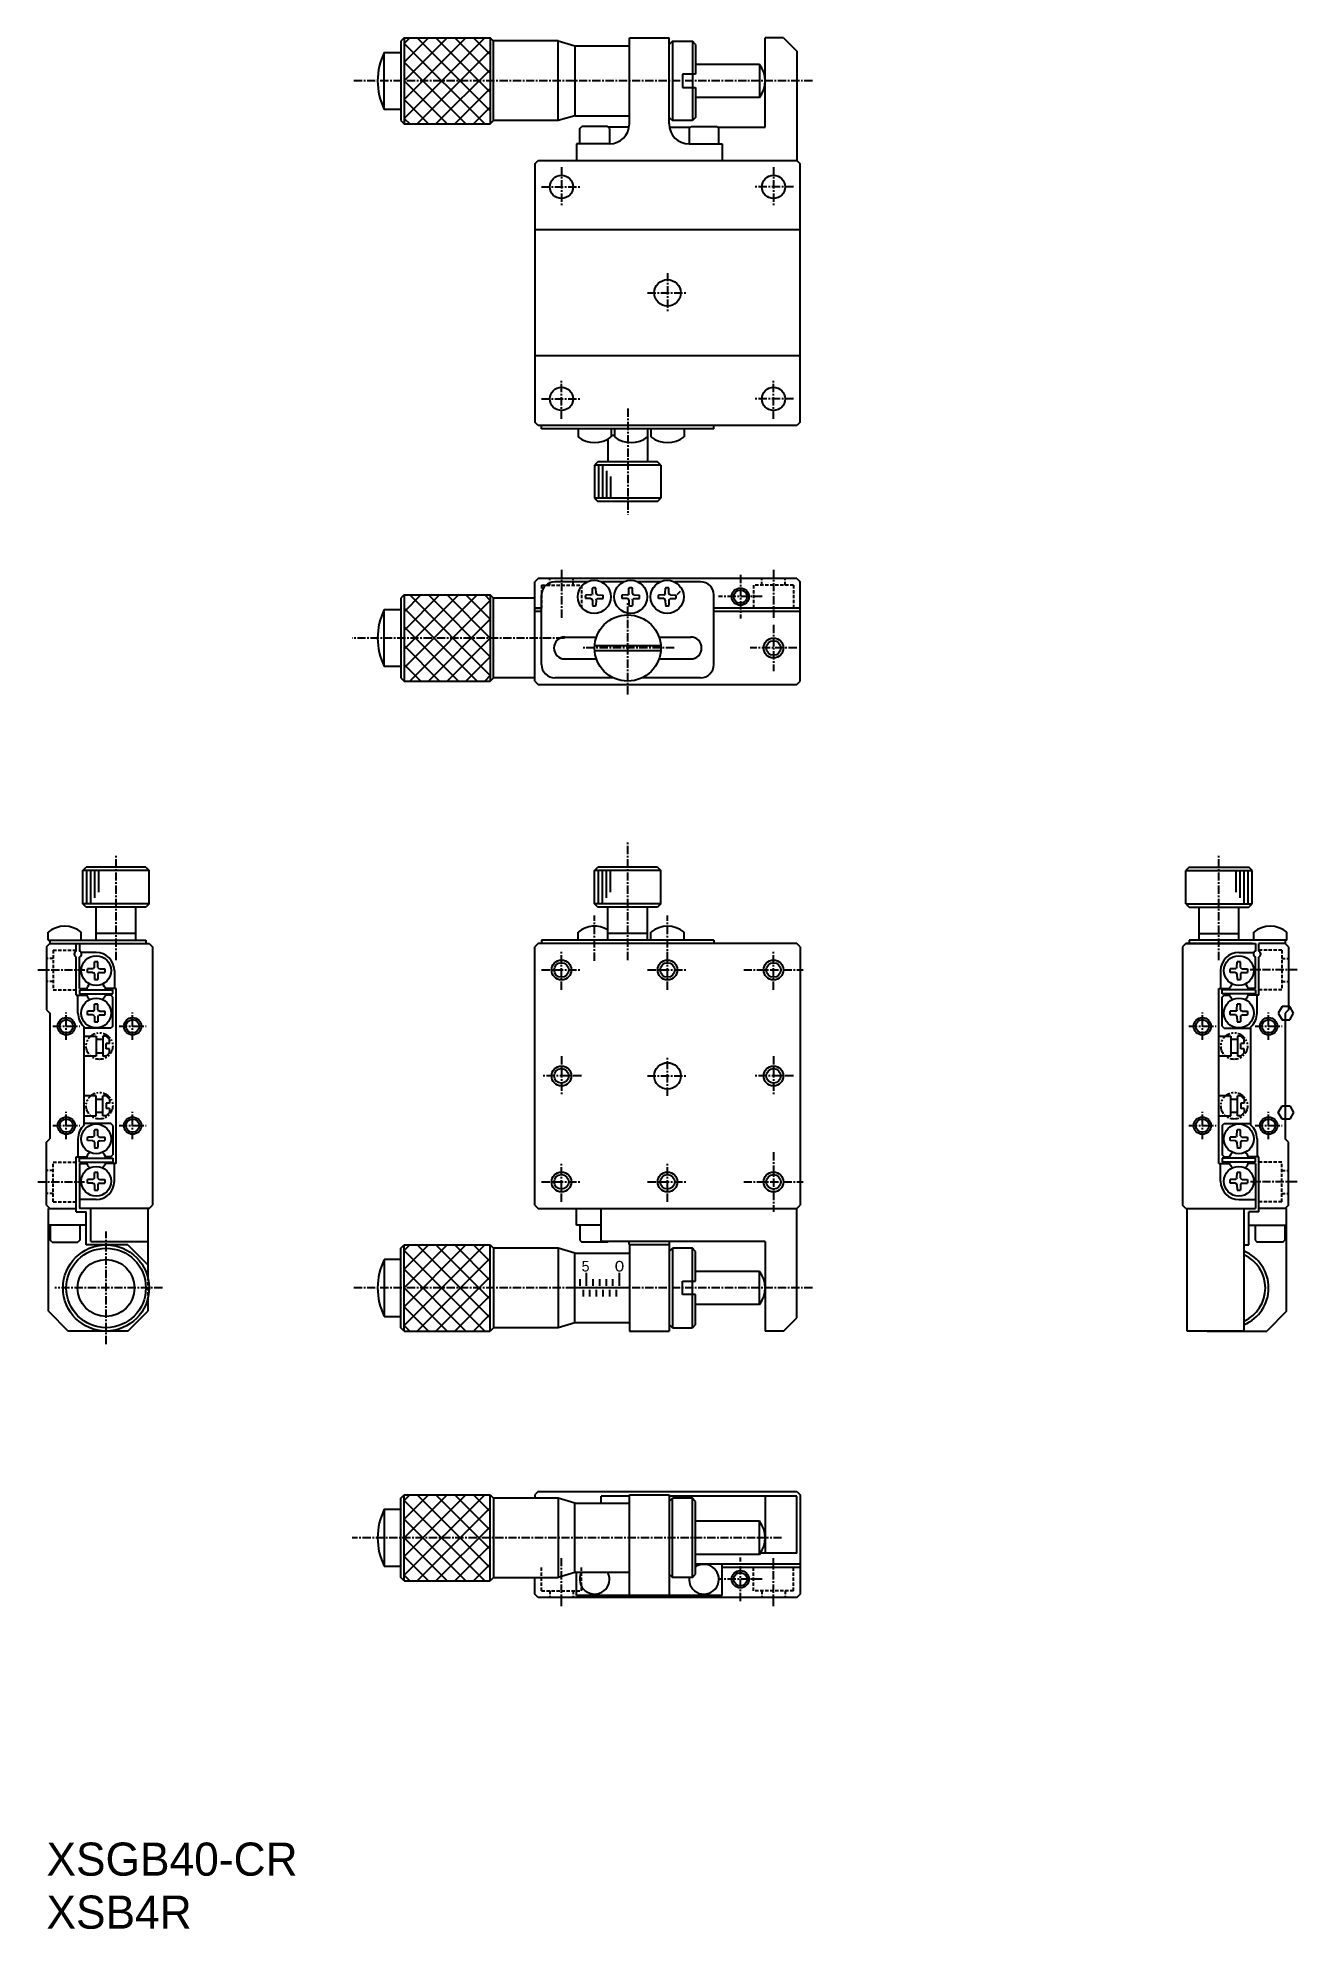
# Model space of a CAD drawing. Extents: x 84 to 274, y -27 to 258.
import ezdxf

# ---------------------------------------------------------------- set-up
doc = ezdxf.new("R2010")
doc.units = 0
for name, pattern in [('CENTER', [2, 1.25, -0.25, 0.25, -0.25]), ('DASHED', [0.75, 0.5, -0.25]), ('PHANTOM', [2.5, 1.25, -0.25, 0.25, -0.25, 0.25, -0.25])]:
    doc.linetypes.add(name, pattern=pattern)
doc.layers.get('0').update_dxf_attribs({"linetype": 'CONTINUOUS'})
doc.layers.add('CENTER', color=1, linetype='CENTER')

msp = doc.modelspace()

# ---------------------------------------------------------------- linework, layer by layer
at = {"color": 7, "linetype": 'CONTINUOUS'}
for p, q in [((138.98, 258.48), (138.48, 257.98)), ((138.48, 257.98), (138.48, 245.98)), ((138.98, 258.48), (151.98, 258.48)), ((138.98, 258.48), (138.98, 245.48)), ((152.48, 257.98), (151.98, 258.48)), ((151.98, 258.48), (151.98, 245.48)), ((162.23, 258.02), (152.48, 258.02)), ((152.48, 245.98), (152.48, 257.98)), ((162.23, 245.98), (162.23, 257.98)), ((164.73, 257.23), (162.23, 257.98)), ((172.98, 257.23), (164.73, 257.23)), ((164.73, 257.23), (164.73, 246.73)), ((172.98, 258.48), (178.98, 258.48)), ((172.98, 245.48), (172.98, 258.48)), ((178.98, 245.48), (178.98, 258.48)), ((179.48, 257.98), (178.98, 257.48)), ((179.48, 257.98), (182.48, 257.98)), ((179.48, 257.98), (179.48, 245.98)), ((182.98, 257.48), (182.48, 257.98)), ((182.48, 257.98), (182.48, 245.98)), ((182.98, 257.48), (182.98, 252.98)), ((196.23, 258.48), (193.48, 258.48)), ((193.48, 244.98), (193.48, 258.48)), ((196.23, 258.48), (198.23, 256.48)), ((135.98, 247.68), (135.98, 256.28)), ((135.98, 256.28), (138.48, 256.28)), ((192.6, 254.48), (182.98, 254.48)), ((192.6, 254.48), (192.6, 249.48)), ((198.23, 256.48), (198.23, 239.98)), ((182.98, 252.98), (180.98, 252.98)), ((180.98, 252.98), (180.98, 250.98)), ((180.98, 250.98), (182.98, 250.98)), ((182.98, 250.98), (182.98, 246.48)), ((192.6, 249.48), (182.98, 249.48)), ((138.48, 247.68), (135.98, 247.68)), ((138.48, 245.98), (138.98, 245.48)), ((151.98, 245.48), (152.48, 245.98)), ((162.23, 245.98), (152.48, 245.98)), ((164.73, 246.73), (162.23, 245.98)), ((164.73, 246.73), (172.98, 246.73)), ((178.98, 246.48), (179.48, 245.98)), ((182.48, 245.98), (179.48, 245.98)), ((182.98, 246.48), (182.48, 245.98)), ((138.98, 245.48), (151.98, 245.48)), ((165.48, 244.78), (165.78, 245.08)), ((165.48, 242.48), (165.48, 244.78)), ((169.68, 245.08), (165.78, 245.08)), ((169.98, 244.78), (169.68, 245.08)), ((172.94, 244.98), (169.78, 244.98)), ((169.98, 244.78), (169.98, 242.48)), ((179.02, 244.98), (182.18, 244.98)), ((181.98, 244.78), (182.28, 245.08)), ((181.98, 244.78), (181.98, 242.48)), ((182.28, 245.08), (186.18, 245.08)), ((186.48, 244.78), (186.18, 245.08)), ((186.28, 244.98), (193.48, 244.98)), ((186.48, 242.48), (186.48, 244.78)), ((158.73, 239.48), (159.23, 239.98)), ((159.23, 239.98), (198.23, 239.98)), ((164.98, 242.48), (164.98, 239.98)), ((169.98, 242.48), (164.98, 242.48)), ((181.98, 242.48), (186.98, 242.48)), ((186.98, 242.48), (186.98, 239.98)), ((198.23, 239.98), (198.73, 239.48)), ((158.73, 239.48), (158.73, 200.48)), ((198.73, 200.48), (198.73, 239.48)), ((198.73, 229.48), (158.73, 229.48)), ((198.73, 210.48), (158.73, 210.48)), ((159.23, 199.98), (158.73, 200.48)), ((198.23, 199.98), (159.23, 199.98)), ((159.73, 199.48), (159.73, 199.98)), ((185.73, 199.48), (185.73, 199.98)), ((198.73, 200.48), (198.23, 199.98)), ((185.73, 199.48), (159.73, 199.48)), ((165.23, 199.48), (165.23, 198.26)), ((169.73, 197.92), (169.73, 194.48)), ((170.23, 199.48), (170.23, 198.26)), ((170.73, 198.48), (170.23, 198.48)), ((170.73, 199.48), (170.73, 198.26)), ((175.73, 199.48), (175.73, 194.48)), ((175.73, 199.48), (175.73, 198.26)), ((176.23, 199.48), (176.23, 198.26)), ((181.23, 199.48), (181.23, 198.26)), ((168.23, 194.48), (167.73, 193.98)), ((177.23, 194.48), (168.23, 194.48)), ((177.73, 193.98), (177.23, 194.48)), ((167.73, 193.98), (167.73, 188.98)), ((177.73, 193.98), (167.73, 193.98)), ((177.73, 193.98), (177.73, 188.98)), ((167.73, 188.98), (168.23, 188.48)), ((177.73, 188.98), (167.73, 188.98)), ((177.23, 188.48), (168.23, 188.48)), ((177.23, 188.48), (177.73, 188.98)), ((138.98, 174.38), (138.48, 173.88)), ((138.98, 174.38), (151.98, 174.38)), ((138.98, 174.38), (138.98, 161.38)), ((152.48, 173.88), (151.98, 174.38)), ((151.98, 174.38), (151.98, 161.38)), ((159.23, 176.88), (158.73, 176.38)), ((158.73, 161.38), (158.73, 176.38)), ((198.23, 176.88), (159.23, 176.88)), ((159.73, 163.88), (159.73, 174.38)), ((166.64, 176.38), (161.73, 176.38)), ((167.18, 174.38), (166.35, 174.37)), ((167.18, 174.38), (167.34, 174.45)), ((167.4, 174.59), (167.34, 174.45)), ((167.4, 174.59), (167.42, 175.43)), ((167.95, 174.59), (167.94, 175.43)), ((167.95, 174.59), (168.01, 174.45)), ((168.17, 174.38), (168.01, 174.45)), ((168.17, 174.38), (169, 174.37)), ((172.14, 176.38), (168.82, 176.38)), ((172.68, 174.38), (171.85, 174.37)), ((172.68, 174.38), (172.84, 174.45)), ((172.9, 174.59), (172.84, 174.45)), ((172.9, 174.59), (172.92, 175.43)), ((173.45, 174.59), (173.44, 175.43)), ((173.45, 174.59), (173.51, 174.45)), ((173.67, 174.38), (173.51, 174.45)), ((173.67, 174.38), (174.5, 174.37)), ((177.64, 176.38), (174.32, 176.38)), ((178.18, 174.38), (177.35, 174.37)), ((178.18, 174.38), (178.34, 174.45)), ((178.4, 174.59), (178.34, 174.45)), ((178.4, 174.59), (178.42, 175.43)), ((178.95, 174.59), (178.94, 175.43)), ((178.95, 174.59), (179.01, 174.45)), ((179.17, 174.38), (179.01, 174.45)), ((179.17, 174.38), (180, 174.37)), ((183.73, 176.38), (179.82, 176.38)), ((180.63, 174.89), (180.13, 174.39)), ((185.73, 163.88), (185.73, 174.38)), ((198.23, 176.88), (198.73, 176.38)), ((198.23, 176.88), (198.73, 176.38)), ((198.73, 161.38), (198.73, 176.38)), ((135.98, 163.58), (135.98, 172.18)), ((135.98, 172.18), (138.48, 172.18)), ((138.48, 173.88), (138.48, 161.88)), ((158.73, 173.92), (152.48, 173.92)), ((152.48, 161.88), (152.48, 173.88)), ((158.73, 172.38), (159.73, 172.38)), ((159.73, 172.38), (158.73, 172.38)), ((159.73, 171.88), (158.73, 171.88)), ((159.73, 171.88), (158.73, 171.88)), ((167.18, 173.83), (166.35, 173.85)), ((167.18, 173.83), (167.34, 173.76)), ((167.4, 173.62), (167.34, 173.76)), ((167.4, 173.62), (167.42, 172.78)), ((167.95, 173.62), (167.94, 172.78)), ((167.95, 173.62), (168.01, 173.76)), ((168.17, 173.83), (168.01, 173.76)), ((168.17, 173.83), (169, 173.85)), ((172.68, 173.83), (171.85, 173.85)), ((172.68, 173.83), (172.84, 173.76)), ((172.9, 173.62), (172.84, 173.76)), ((172.9, 173.62), (172.92, 172.78)), ((173.45, 173.62), (173.44, 172.78)), ((173.45, 173.62), (173.51, 173.76)), ((173.67, 173.83), (173.51, 173.76)), ((173.67, 173.83), (174.5, 173.85)), ((178.18, 173.83), (177.35, 173.85)), ((178.18, 173.83), (178.34, 173.76)), ((178.4, 173.62), (178.34, 173.76)), ((178.4, 173.62), (178.42, 172.78)), ((178.95, 173.62), (178.94, 172.78)), ((178.95, 173.62), (179.01, 173.76)), ((179.17, 173.83), (179.01, 173.76)), ((179.17, 173.83), (180, 173.85)), ((198.73, 172.38), (185.73, 172.38)), ((198.73, 171.88), (185.73, 171.88)), ((163.23, 168.03), (168.09, 168.03)), ((167.75, 166.78), (177.72, 166.78)), ((167.75, 165.98), (177.72, 165.98)), ((177.38, 168.03), (182.23, 168.03)), ((138.48, 163.58), (135.98, 163.58)), ((163.23, 164.73), (167.95, 164.73)), ((177.52, 164.73), (182.23, 164.73)), ((138.48, 161.88), (138.98, 161.38)), ((138.98, 161.38), (151.98, 161.38)), ((151.98, 161.38), (152.48, 161.88)), ((158.73, 161.88), (152.48, 161.88)), ((158.73, 161.38), (159.23, 160.88)), ((159.23, 160.88), (198.23, 160.88)), ((170.55, 161.88), (161.73, 161.88)), ((183.73, 161.88), (174.91, 161.88)), ((198.23, 160.88), (198.73, 161.38)), ((90.5, 132.78), (91, 133.28)), ((90.5, 127.78), (90.5, 132.78)), ((100.5, 132.78), (90.5, 132.78)), ((100, 133.28), (91, 133.28)), ((100, 133.28), (100.5, 132.78)), ((100.5, 127.78), (100.5, 132.78)), ((167.73, 132.78), (168.23, 133.28)), ((167.73, 127.78), (167.73, 132.78)), ((177.73, 132.78), (167.73, 132.78)), ((177.23, 133.28), (168.23, 133.28)), ((177.23, 133.28), (177.73, 132.78)), ((177.73, 127.78), (177.73, 132.78)), ((257.46, 133.28), (256.96, 132.78)), ((256.96, 127.78), (256.96, 132.78)), ((256.96, 132.78), (266.96, 132.78)), ((257.46, 133.28), (266.46, 133.28)), ((266.96, 132.78), (266.46, 133.28)), ((266.96, 127.78), (266.96, 132.78)), ((91, 127.28), (90.5, 127.78)), ((100.5, 127.78), (90.5, 127.78)), ((100, 127.28), (91, 127.28)), ((92.5, 122.28), (92.5, 127.28)), ((98.5, 122.28), (98.5, 127.28)), ((100.5, 127.78), (100, 127.28)), ((168.23, 127.28), (167.73, 127.78)), ((177.73, 127.78), (167.73, 127.78)), ((177.23, 127.28), (168.23, 127.28)), ((169.73, 122.28), (169.73, 127.28)), ((175.73, 122.28), (175.73, 127.28)), ((177.73, 127.78), (177.23, 127.28)), ((256.96, 127.78), (257.46, 127.28)), ((256.96, 127.78), (266.96, 127.78)), ((257.46, 127.28), (266.46, 127.28)), ((258.96, 122.28), (258.96, 127.28)), ((264.96, 122.28), (264.96, 127.28)), ((266.46, 127.28), (266.96, 127.78)), ((85.25, 122.28), (85.25, 123.5)), ((90.25, 122.28), (90.25, 123.5)), ((98.5, 123.28), (92.5, 123.28)), ((165.23, 122.28), (165.23, 123.5)), ((175.73, 123.28), (169.73, 123.28)), ((176.23, 122.28), (176.23, 123.5)), ((181.23, 122.28), (181.23, 123.5)), ((258.96, 123.28), (264.96, 123.28)), ((267.21, 122.28), (267.21, 123.5)), ((272.21, 122.28), (272.21, 123.5)), ((85, 121.28), (85.5, 121.78)), ((85, 121.28), (85, 111.78)), ((85.25, 122.28), (100, 122.28)), ((85.5, 122.28), (85.5, 121.78)), ((85.5, 121.78), (100.5, 121.78)), ((89.5, 120.64), (89.5, 121.78)), ((90, 121.78), (90, 120.64)), ((92.5, 120.43), (90.24, 120.43)), ((100, 122.28), (100, 121.78)), ((100.5, 121.78), (101, 121.28)), ((101, 121.28), (101, 82.28)), ((159.23, 121.78), (158.73, 121.28)), ((158.73, 82.28), (158.73, 121.28)), ((198.23, 121.78), (159.23, 121.78)), ((159.73, 122.28), (159.73, 121.78)), ((185.73, 122.28), (159.73, 122.28)), ((185.73, 122.28), (185.73, 121.78)), ((198.73, 121.28), (198.23, 121.78)), ((198.73, 121.28), (198.73, 82.28)), ((256.96, 121.78), (256.46, 121.28)), ((256.46, 121.28), (256.46, 82.28)), ((256.96, 121.78), (267.46, 121.78)), ((266.96, 121.78), (256.96, 121.78)), ((272.21, 122.28), (257.46, 122.28)), ((257.46, 122.28), (257.46, 121.78)), ((264.96, 120.43), (267.23, 120.43)), ((267.46, 121.78), (267.46, 120.64)), ((271.96, 121.78), (267.96, 121.78)), ((267.96, 120.64), (267.96, 121.78)), ((271.96, 122.28), (271.96, 121.78)), ((272.46, 121.28), (271.96, 121.78)), ((272.46, 121.28), (272.46, 111.78)), ((89.5, 113.98), (89.5, 119.72)), ((90, 114.98), (90, 119.72)), ((92, 117.96), (91.18, 117.94)), ((92, 117.41), (91.18, 117.42)), ((92, 117.96), (92.17, 118.03)), ((92, 117.41), (92.17, 117.33)), ((92.23, 118.16), (92.17, 118.03)), ((92.23, 117.2), (92.17, 117.33)), ((92.23, 118.16), (92.24, 119.01)), ((92.23, 117.2), (92.24, 116.36)), ((92.78, 118.16), (92.76, 119.01)), ((92.78, 117.2), (92.76, 116.36)), ((92.78, 118.16), (92.84, 118.03)), ((92.78, 117.2), (92.84, 117.33)), ((93, 117.96), (92.84, 118.03)), ((93, 117.41), (92.84, 117.33)), ((93, 117.96), (93.83, 117.94)), ((93, 117.41), (93.83, 117.42)), ((95.25, 117.68), (95.25, 114.98)), ((262.21, 117.68), (262.21, 114.98)), ((264.46, 117.96), (263.63, 117.94)), ((264.46, 117.41), (263.63, 117.42)), ((264.46, 117.96), (264.62, 118.03)), ((264.46, 117.41), (264.62, 117.33)), ((264.68, 118.16), (264.62, 118.03)), ((264.68, 117.2), (264.62, 117.33)), ((264.68, 118.16), (264.7, 119.01)), ((264.68, 117.2), (264.7, 116.36)), ((265.23, 118.16), (265.22, 119.01)), ((265.23, 117.2), (265.22, 116.36)), ((265.23, 118.16), (265.29, 118.03)), ((265.23, 117.2), (265.29, 117.33)), ((265.46, 117.96), (265.29, 118.03)), ((265.46, 117.41), (265.29, 117.33)), ((265.46, 117.96), (266.28, 117.94)), ((265.46, 117.41), (266.28, 117.42)), ((267.46, 114.98), (267.46, 119.72)), ((267.96, 113.98), (267.96, 119.72)), ((90, 114.98), (91.09, 114.98)), ((90, 114.78), (90, 114.18)), ((90, 114.78), (95, 114.78)), ((95.5, 114.98), (93.92, 114.98)), ((95, 114.18), (95, 114.78)), ((95.5, 88.58), (95.5, 114.98)), ((261.96, 88.58), (261.96, 114.98)), ((261.96, 114.98), (263.54, 114.98)), ((262.46, 114.18), (262.46, 114.78)), ((267.46, 114.78), (262.46, 114.78)), ((267.46, 114.98), (266.37, 114.98)), ((267.46, 114.78), (267.46, 114.18)), ((85, 111.78), (85.5, 111.28)), ((89.5, 113.98), (91.09, 113.98)), ((89.75, 111.28), (89.75, 113.98)), ((90, 114.18), (95, 114.18)), ((92, 111.56), (91.18, 111.54)), ((92, 111.56), (92.17, 111.63)), ((92.23, 111.76), (92.17, 111.63)), ((92.23, 111.76), (92.24, 112.61)), ((92.78, 111.76), (92.76, 112.61)), ((92.78, 111.76), (92.84, 111.63)), ((93, 111.56), (92.84, 111.63)), ((93, 111.56), (93.83, 111.54)), ((94.7, 113.98), (93.92, 113.98)), ((95, 113.68), (94.7, 113.98)), ((95, 109.28), (95, 113.68)), ((267.46, 114.18), (262.46, 114.18)), ((262.46, 113.68), (262.76, 113.98)), ((262.46, 109.28), (262.46, 113.68)), ((262.76, 113.98), (263.54, 113.98)), ((264.46, 111.56), (263.63, 111.54)), ((264.46, 111.56), (264.62, 111.63)), ((264.68, 111.76), (264.62, 111.63)), ((264.68, 111.76), (264.7, 112.61)), ((265.23, 111.76), (265.22, 112.61)), ((265.23, 111.76), (265.29, 111.63)), ((265.46, 111.56), (265.29, 111.63)), ((265.46, 111.56), (266.28, 111.54)), ((267.96, 113.98), (266.37, 113.98)), ((267.71, 111.28), (267.71, 113.98)), ((271.48, 112.25), (270.91, 111.25)), ((272.64, 112.25), (271.48, 112.25)), ((272.46, 111.78), (271.96, 111.28)), ((273.22, 111.25), (272.64, 112.25)), ((85.5, 111.28), (85.5, 92.28)), ((90.7, 94.36), (90.7, 109.2)), ((94.7, 108.98), (90.7, 108.98)), ((92, 111.01), (91.18, 111.02)), ((92, 111.01), (92.17, 110.93)), ((92.23, 110.8), (92.17, 110.93)), ((92.23, 110.8), (92.24, 109.96)), ((92.78, 110.8), (92.76, 109.96)), ((92.78, 110.8), (92.84, 110.93)), ((93, 111.01), (92.84, 110.93)), ((93, 111.01), (93.83, 111.02)), ((95, 109.28), (94.7, 108.98)), ((262.46, 109.28), (262.76, 108.98)), ((262.76, 108.98), (266.76, 108.98)), ((264.46, 111.01), (263.63, 111.02)), ((264.46, 111.01), (264.62, 110.93)), ((264.68, 110.8), (264.62, 110.93)), ((264.68, 110.8), (264.7, 109.96)), ((265.23, 110.8), (265.22, 109.96)), ((265.23, 110.8), (265.29, 110.93)), ((265.46, 111.01), (265.29, 110.93)), ((265.46, 111.01), (266.28, 111.02)), ((266.76, 94.36), (266.76, 109.2)), ((270.91, 111.25), (271.48, 110.25)), ((271.48, 110.25), (272.64, 110.25)), ((271.96, 111.28), (271.96, 92.28)), ((272.64, 110.25), (273.22, 111.25)), ((90.7, 107.78), (92.5, 107.78)), ((92.5, 107.78), (92.5, 104.78)), ((93.5, 107.28), (92.5, 107.28)), ((93.5, 107.78), (93.5, 104.78)), ((94, 107.78), (93.5, 107.78)), ((94, 107.78), (94.5, 107.28)), ((94.5, 106.68), (94, 106.68)), ((94, 105.88), (94, 106.68)), ((94.5, 105.88), (94, 105.88)), ((94.5, 106.68), (94.5, 107.28)), ((94.5, 105.28), (94.5, 105.88)), ((261.96, 107.78), (263.76, 107.78)), ((263.76, 107.78), (263.76, 104.78)), ((264.76, 107.28), (263.76, 107.28)), ((264.76, 107.78), (264.76, 104.78)), ((265.26, 107.78), (264.76, 107.78)), ((265.26, 107.78), (265.76, 107.28)), ((265.76, 106.68), (265.26, 106.68)), ((265.26, 105.88), (265.26, 106.68)), ((265.76, 105.88), (265.26, 105.88)), ((265.76, 106.68), (265.76, 107.28)), ((265.76, 105.28), (265.76, 105.88)), ((92.5, 104.78), (90.7, 104.78)), ((92.5, 105.28), (93.5, 105.28)), ((94, 104.78), (93.5, 104.78)), ((94, 104.78), (94.5, 105.28)), ((263.76, 104.78), (261.96, 104.78)), ((263.76, 105.28), (264.76, 105.28)), ((265.26, 104.78), (264.76, 104.78)), ((265.26, 104.78), (265.76, 105.28)), ((92.5, 98.78), (90.7, 98.78)), ((92.5, 95.78), (92.5, 98.78)), ((92.5, 98.28), (93.5, 98.28)), ((93.5, 95.78), (93.5, 98.78)), ((94, 98.78), (93.5, 98.78)), ((94, 98.78), (94.5, 98.28)), ((94, 97.68), (94, 96.88)), ((94.5, 97.68), (94, 97.68)), ((94.5, 98.28), (94.5, 97.68)), ((263.76, 98.78), (261.96, 98.78)), ((263.76, 95.78), (263.76, 98.78)), ((263.76, 98.28), (264.76, 98.28)), ((264.76, 95.78), (264.76, 98.78)), ((265.26, 98.78), (264.76, 98.78)), ((265.26, 98.78), (265.76, 98.28)), ((265.26, 97.68), (265.26, 96.88)), ((265.76, 97.68), (265.26, 97.68)), ((265.76, 98.28), (265.76, 97.68)), ((270.91, 96.25), (271.48, 97.25)), ((271.48, 97.25), (272.64, 97.25)), ((272.64, 97.25), (273.22, 96.25)), ((90.7, 95.78), (92.5, 95.78)), ((94.7, 94.58), (90.7, 94.58)), ((93.5, 96.28), (92.5, 96.28)), ((94, 95.78), (93.5, 95.78)), ((94.5, 96.88), (94, 96.88)), ((94, 95.78), (94.5, 96.28)), ((94.5, 96.88), (94.5, 96.28)), ((95, 94.28), (94.7, 94.58)), ((95, 94.28), (95, 89.88)), ((261.96, 95.78), (263.76, 95.78)), ((262.46, 94.28), (262.76, 94.58)), ((262.46, 94.28), (262.46, 89.88)), ((262.76, 94.58), (266.76, 94.58)), ((264.76, 96.28), (263.76, 96.28)), ((265.26, 95.78), (264.76, 95.78)), ((265.76, 96.88), (265.26, 96.88)), ((265.26, 95.78), (265.76, 96.28)), ((265.76, 96.88), (265.76, 96.28)), ((271.48, 95.25), (270.91, 96.25)), ((272.64, 95.25), (271.48, 95.25)), ((273.22, 96.25), (272.64, 95.25)), ((85, 91.78), (85.5, 92.28)), ((85, 82.28), (85, 91.78)), ((89.75, 92.28), (89.75, 89.58)), ((92, 92.56), (91.18, 92.54)), ((92, 92.01), (91.18, 92.02)), ((92, 92.56), (92.17, 92.63)), ((92, 92.01), (92.17, 91.93)), ((92.23, 92.76), (92.17, 92.63)), ((92.23, 91.8), (92.17, 91.93)), ((92.23, 92.76), (92.24, 93.61)), ((92.23, 91.8), (92.24, 90.96)), ((92.78, 92.76), (92.76, 93.61)), ((92.78, 91.8), (92.76, 90.96)), ((92.78, 92.76), (92.84, 92.63)), ((92.78, 91.8), (92.84, 91.93)), ((93, 92.56), (92.84, 92.63)), ((93, 92.01), (92.84, 91.93)), ((93, 92.56), (93.83, 92.54)), ((93, 92.01), (93.83, 92.02)), ((264.46, 92.56), (263.63, 92.54)), ((264.46, 92.01), (263.63, 92.02)), ((264.46, 92.56), (264.62, 92.63)), ((264.46, 92.01), (264.62, 91.93)), ((264.68, 92.76), (264.62, 92.63)), ((264.68, 91.8), (264.62, 91.93)), ((264.68, 92.76), (264.7, 93.61)), ((264.68, 91.8), (264.7, 90.96)), ((265.23, 92.76), (265.22, 93.61)), ((265.23, 91.8), (265.22, 90.96)), ((265.23, 92.76), (265.29, 92.63)), ((265.23, 91.8), (265.29, 91.93)), ((265.46, 92.56), (265.29, 92.63)), ((265.46, 92.01), (265.29, 91.93)), ((265.46, 92.56), (266.28, 92.54)), ((265.46, 92.01), (266.28, 92.02)), ((267.71, 92.28), (267.71, 89.58)), ((272.46, 91.78), (271.96, 92.28)), ((272.46, 82.28), (272.46, 91.78)), ((89.5, 81.28), (89.5, 89.58)), ((89.5, 89.58), (91.09, 89.58)), ((90, 88.78), (90, 89.38)), ((90, 89.38), (95, 89.38)), ((90, 88.78), (95, 88.78)), ((90, 88.58), (90, 81.78)), ((90, 88.58), (91.09, 88.58)), ((94.7, 89.58), (93.92, 89.58)), ((95.5, 88.58), (93.92, 88.58)), ((94.7, 89.58), (95, 89.88)), ((95, 89.38), (95, 88.78)), ((95.25, 85.88), (95.25, 88.58)), ((261.96, 88.58), (263.54, 88.58)), ((262.21, 85.88), (262.21, 88.58)), ((262.76, 89.58), (262.46, 89.88)), ((262.46, 89.38), (262.46, 88.78)), ((267.46, 89.38), (262.46, 89.38)), ((267.46, 88.78), (262.46, 88.78)), ((262.76, 89.58), (263.54, 89.58)), ((267.96, 89.58), (266.37, 89.58)), ((267.46, 88.58), (266.37, 88.58)), ((267.46, 88.78), (267.46, 89.38)), ((267.46, 88.58), (267.46, 81.78)), ((267.96, 81.28), (267.96, 89.58)), ((92, 86.16), (91.18, 86.14)), ((92, 86.16), (92.17, 86.23)), ((92.23, 86.36), (92.17, 86.23)), ((92.23, 86.36), (92.24, 87.21)), ((92.78, 86.36), (92.76, 87.21)), ((92.78, 86.36), (92.84, 86.23)), ((93, 86.16), (92.84, 86.23)), ((93, 86.16), (93.83, 86.14)), ((264.46, 86.16), (263.63, 86.14)), ((264.46, 86.16), (264.62, 86.23)), ((264.68, 86.36), (264.62, 86.23)), ((264.68, 86.36), (264.7, 87.21)), ((265.23, 86.36), (265.22, 87.21)), ((265.23, 86.36), (265.29, 86.23)), ((265.46, 86.16), (265.29, 86.23)), ((265.46, 86.16), (266.28, 86.14)), ((92.5, 83.13), (90, 83.13)), ((92, 85.61), (91.18, 85.62)), ((92, 85.61), (92.17, 85.53)), ((92.23, 85.4), (92.17, 85.53)), ((92.23, 85.4), (92.24, 84.56)), ((92.78, 85.4), (92.76, 84.56)), ((92.78, 85.4), (92.84, 85.53)), ((93, 85.61), (92.84, 85.53)), ((93, 85.61), (93.83, 85.62)), ((264.46, 85.61), (263.63, 85.62)), ((264.46, 85.61), (264.62, 85.53)), ((264.68, 85.4), (264.62, 85.53)), ((264.68, 85.4), (264.7, 84.56)), ((264.96, 83.13), (267.46, 83.13)), ((265.23, 85.4), (265.22, 84.56)), ((265.23, 85.4), (265.29, 85.53)), ((265.46, 85.61), (265.29, 85.53)), ((265.46, 85.61), (266.28, 85.62)), ((85, 82.28), (85.5, 81.78)), ((85.3, 81.78), (89.5, 81.78)), ((85.3, 66.28), (85.3, 81.78)), ((89.5, 81.28), (91, 81.28)), ((100.5, 81.78), (90, 81.78)), ((91, 76.28), (91, 81.28)), ((91.7, 76.78), (91.7, 81.78)), ((100.3, 81.78), (100.3, 71.38)), ((100.5, 81.78), (101, 82.28)), ((158.73, 82.28), (159.23, 81.78)), ((159.23, 81.78), (198.23, 81.78)), ((164.98, 79.28), (164.98, 81.78)), ((168.73, 76.78), (168.73, 81.78)), ((198.23, 81.78), (198.73, 82.28)), ((198.23, 65.28), (198.23, 81.78)), ((256.96, 81.78), (256.46, 82.28)), ((256.96, 81.78), (267.46, 81.78)), ((257.16, 63.28), (257.16, 81.78)), ((265.76, 76.78), (265.76, 81.78)), ((265.76, 63.28), (265.76, 81.78)), ((266.46, 76.28), (266.46, 81.28)), ((267.96, 81.28), (266.46, 81.28)), ((272.16, 81.78), (267.96, 81.78)), ((272.46, 82.28), (271.96, 81.78)), ((272.16, 66.28), (272.16, 81.78)), ((91, 79.28), (85.3, 79.28)), ((85.55, 79.28), (85.55, 76.98)), ((90.05, 79.28), (90.05, 76.98)), ((168.73, 79.28), (164.98, 79.28)), ((165.48, 79.28), (165.48, 76.98)), ((266.46, 79.28), (272.16, 79.28)), ((267.41, 79.28), (267.41, 76.98)), ((271.91, 79.28), (271.91, 76.98)), ((85.85, 76.68), (85.55, 76.98)), ((85.85, 76.68), (89.75, 76.68)), ((90.05, 76.98), (89.75, 76.68)), ((97.3, 76.28), (91, 76.28)), ((91.7, 76.78), (100.3, 76.78)), ((97.3, 76.28), (100.3, 73.28)), ((138.48, 75.78), (138.98, 76.28)), ((138.48, 63.78), (138.48, 75.78)), ((138.98, 76.28), (151.98, 76.28)), ((138.98, 63.28), (138.98, 76.28)), ((151.98, 76.28), (152.48, 75.78)), ((151.98, 63.28), (151.98, 76.28)), ((162.23, 75.78), (152.48, 75.78)), ((152.48, 75.78), (152.48, 63.78)), ((162.23, 75.78), (162.23, 63.78)), ((164.73, 75.03), (162.23, 75.78)), ((164.73, 75.03), (172.98, 75.03)), ((164.73, 64.53), (164.73, 75.03)), ((165.48, 76.98), (165.78, 76.68)), ((169.68, 76.68), (165.78, 76.68)), ((193.48, 76.78), (168.73, 76.78)), ((169.68, 76.68), (169.78, 76.78)), ((178.98, 76.28), (172.98, 76.28)), ((172.98, 76.28), (172.98, 63.28)), ((178.98, 76.28), (178.98, 63.28)), ((178.98, 75.28), (179.48, 75.78)), ((182.48, 75.78), (179.48, 75.78)), ((179.48, 75.78), (179.48, 63.78)), ((182.98, 75.28), (182.48, 75.78)), ((182.48, 63.78), (182.48, 75.78)), ((182.98, 70.78), (182.98, 75.28)), ((193.48, 76.78), (193.48, 63.28)), ((265.76, 76.28), (266.46, 76.28)), ((267.41, 76.98), (267.71, 76.68)), ((271.61, 76.68), (267.71, 76.68)), ((271.61, 76.68), (271.91, 76.98)), ((138.48, 74.08), (135.98, 74.08)), ((135.98, 74.08), (135.98, 65.48)), ((192.6, 72.28), (182.98, 72.28)), ((192.6, 67.28), (192.6, 72.28)), ((180.98, 68.78), (180.98, 70.78)), ((180.98, 70.78), (182.98, 70.78)), ((182.98, 68.78), (180.98, 68.78)), ((182.98, 64.28), (182.98, 68.78)), ((85.3, 66.28), (88.3, 63.28)), ((97.3, 63.28), (100.3, 66.28)), ((100.3, 68.18), (100.3, 66.28)), ((192.6, 67.28), (182.98, 67.28)), ((272.16, 66.28), (269.16, 63.28)), ((97.3, 63.28), (88.3, 63.28)), ((135.98, 65.48), (138.48, 65.48)), ((138.98, 63.28), (138.48, 63.78)), ((138.98, 63.28), (151.98, 63.28)), ((152.48, 63.78), (151.98, 63.28)), ((162.23, 63.75), (152.48, 63.75)), ((164.73, 64.53), (162.23, 63.78)), ((172.98, 64.53), (164.73, 64.53)), ((172.98, 63.28), (178.98, 63.28)), ((179.48, 63.78), (178.98, 64.28)), ((179.48, 63.78), (182.48, 63.78)), ((182.98, 64.28), (182.48, 63.78)), ((196.23, 63.28), (193.48, 63.28)), ((196.23, 63.28), (198.23, 65.28)), ((265.76, 63.28), (257.16, 63.28)), ((260.16, 63.28), (269.16, 63.28)), ((138.48, 38.06), (138.98, 38.56)), ((138.48, 26.06), (138.48, 38.06)), ((138.98, 38.56), (151.98, 38.56)), ((138.98, 25.56), (138.98, 38.56)), ((151.98, 38.56), (152.48, 38.06)), ((151.98, 25.56), (151.98, 38.56)), ((162.23, 38.06), (152.48, 38.06)), ((152.48, 38.06), (152.48, 26.06)), ((159.23, 39.06), (158.73, 38.56)), ((158.73, 38.56), (158.73, 38.06)), ((159.23, 39.06), (198.23, 39.06)), ((162.23, 38.06), (162.23, 26.06)), ((164.73, 37.31), (162.23, 38.06)), ((164.73, 37.31), (172.98, 37.31)), ((164.73, 26.81), (164.73, 37.31)), ((172.98, 38.36), (168.73, 38.36)), ((168.73, 37.31), (168.73, 38.36)), ((172.98, 38.56), (178.98, 38.56)), ((172.98, 23.36), (172.98, 38.56)), ((178.98, 38.56), (178.98, 23.36)), ((198.23, 38.36), (178.98, 38.36)), ((178.98, 37.56), (179.48, 38.06)), ((182.48, 38.06), (179.48, 38.06)), ((179.48, 26.06), (179.48, 38.06)), ((182.98, 37.56), (182.48, 38.06)), ((182.48, 26.06), (182.48, 38.06)), ((182.98, 26.56), (182.98, 37.56)), ((193.48, 38.36), (193.48, 29.76)), ((198.23, 39.06), (198.73, 38.56)), ((198.23, 29.76), (198.23, 38.36)), ((198.73, 38.56), (198.73, 23.56)), ((138.48, 36.36), (135.98, 36.36)), ((135.98, 36.36), (135.98, 27.76)), ((192.6, 34.56), (182.98, 34.56)), ((192.6, 29.56), (192.6, 34.56)), ((192.6, 29.56), (182.98, 29.56)), ((198.23, 29.76), (192.75, 29.76)), ((135.98, 27.76), (138.48, 27.76)), ((138.98, 25.56), (138.48, 26.06)), ((152.48, 26.06), (151.98, 25.56)), ((162.23, 26.02), (152.48, 26.02)), ((158.73, 23.56), (158.73, 26.02)), ((164.73, 26.81), (162.23, 26.06)), ((172.98, 26.81), (164.73, 26.81)), ((164.98, 23.36), (164.98, 26.81)), ((178.98, 26.56), (179.48, 26.06)), ((182.48, 26.06), (179.48, 26.06)), ((182.48, 26.06), (182.98, 26.56)), ((198.73, 28.06), (182.98, 28.06)), ((186.98, 23.36), (186.98, 28.06)), ((198.73, 27.56), (186.98, 27.56)), ((138.98, 25.56), (151.98, 25.56)), ((159.23, 23.06), (158.73, 23.56)), ((159.23, 23.06), (158.73, 23.56)), ((198.23, 23.06), (159.23, 23.06)), ((186.98, 23.36), (164.98, 23.36)), ((198.73, 23.56), (198.23, 23.06)), ((198.23, 23.06), (198.73, 23.56))]:
    msp.add_line(p, q, dxfattribs=at)
at = {"color": 3, "linetype": 'CONTINUOUS'}
for p, q in [((151.14, 258.48), (138.98, 246.33)), ((148.31, 258.48), (138.98, 249.16)), ((145.48, 258.48), (138.98, 251.98)), ((142.65, 258.48), (138.98, 254.81)), ((139.82, 258.48), (138.98, 257.64)), ((138.98, 257.64), (151.14, 245.48)), ((140.97, 258.48), (151.98, 247.47)), ((143.79, 258.48), (151.98, 250.3)), ((146.62, 258.48), (151.98, 253.13)), ((149.45, 258.48), (151.98, 255.95)), ((138.98, 254.81), (148.31, 245.48)), ((151.98, 256.5), (140.97, 245.48)), ((138.98, 251.98), (145.48, 245.48)), ((151.98, 253.67), (143.79, 245.48)), ((138.98, 249.16), (142.65, 245.48)), ((151.98, 250.84), (146.62, 245.48)), ((138.98, 246.33), (139.82, 245.48)), ((151.98, 248.01), (149.45, 245.48)), ((168.33, 193.98), (168.33, 188.98)), ((168.93, 193.98), (168.93, 188.98)), ((169.53, 193.12), (169.53, 188.98)), ((170.13, 192.25), (170.13, 188.98)), ((141.51, 174.38), (138.98, 171.85)), ((144.34, 174.38), (138.98, 169.02)), ((147.17, 174.38), (138.98, 166.2)), ((150, 174.38), (138.98, 163.37)), ((139.82, 174.38), (151.98, 162.23)), ((142.65, 174.38), (151.98, 165.05)), ((145.48, 174.38), (151.98, 167.88)), ((148.31, 174.38), (151.98, 170.71)), ((151.14, 174.38), (151.98, 173.54)), ((138.98, 172.4), (150, 161.38)), ((151.98, 173.54), (139.82, 161.38)), ((138.98, 169.57), (147.17, 161.38)), ((151.98, 170.71), (142.65, 161.38)), ((138.98, 166.74), (144.34, 161.38)), ((151.98, 167.88), (145.48, 161.38)), ((138.98, 163.91), (141.51, 161.38)), ((151.98, 165.05), (148.31, 161.38)), ((151.98, 162.23), (151.14, 161.38)), ((91.1, 127.78), (91.1, 132.78)), ((91.7, 127.78), (91.7, 132.78)), ((92.3, 128.65), (92.3, 132.78)), ((92.9, 129.52), (92.9, 132.78)), ((168.33, 127.78), (168.33, 132.78)), ((168.93, 127.78), (168.93, 132.78)), ((169.53, 128.65), (169.53, 132.78)), ((170.13, 129.52), (170.13, 132.78)), ((264.56, 129.52), (264.56, 132.78)), ((265.16, 128.65), (265.16, 132.78)), ((265.76, 127.78), (265.76, 132.78)), ((266.36, 127.78), (266.36, 132.78)), ((138.98, 64.12), (151.14, 76.28)), ((138.98, 66.95), (148.31, 76.28)), ((138.98, 69.78), (145.48, 76.28)), ((138.98, 72.61), (142.65, 76.28)), ((138.98, 75.44), (139.82, 76.28)), ((151.14, 63.28), (138.98, 75.44)), ((151.98, 65.27), (140.97, 76.28)), ((140.97, 63.28), (151.98, 74.3)), ((151.98, 68.1), (143.79, 76.28)), ((151.98, 70.92), (146.62, 76.28)), ((151.98, 73.75), (149.45, 76.28)), ((148.31, 63.28), (138.98, 72.61)), ((143.79, 63.28), (151.98, 71.47)), ((166.48, 72.08), (166.48, 70.08)), ((171.48, 70.08), (171.48, 72.08)), ((145.48, 63.28), (138.98, 69.78)), ((146.62, 63.28), (151.98, 68.64)), ((172.98, 69.78), (164.98, 69.78)), ((165.48, 71.08), (165.48, 70.08)), ((165.98, 69.48), (165.98, 68.48)), ((166.98, 69.48), (166.98, 68.48)), ((167.48, 71.08), (167.48, 70.08)), ((167.98, 69.48), (167.98, 68.48)), ((168.48, 71.08), (168.48, 70.08)), ((168.98, 69.48), (168.98, 68.48)), ((169.48, 71.08), (169.48, 70.08)), ((169.98, 69.48), (169.98, 68.48)), ((170.48, 70.08), (170.48, 71.08)), ((170.98, 69.48), (170.98, 68.48)), ((142.65, 63.28), (138.98, 66.95)), ((149.45, 63.28), (151.98, 65.81)), ((139.82, 63.28), (138.98, 64.12)), ((138.98, 26.4), (151.14, 38.56)), ((138.98, 29.23), (148.31, 38.56)), ((138.98, 32.06), (145.48, 38.56)), ((138.98, 34.89), (142.65, 38.56)), ((138.98, 37.72), (139.82, 38.56)), ((151.14, 25.56), (138.98, 37.72)), ((151.98, 27.54), (140.97, 38.56)), ((151.98, 30.37), (143.79, 38.56)), ((151.98, 33.2), (146.62, 38.56)), ((151.98, 36.03), (149.45, 38.56)), ((148.31, 25.56), (138.98, 34.89)), ((140.97, 25.56), (151.98, 36.57)), ((145.48, 25.56), (138.98, 32.06)), ((143.79, 25.56), (151.98, 33.74)), ((142.65, 25.56), (138.98, 29.23)), ((146.62, 25.56), (151.98, 30.92)), ((139.82, 25.56), (138.98, 26.4)), ((149.45, 25.56), (151.98, 28.09))]:
    msp.add_line(p, q, dxfattribs=at)
at = {"color": 3, "linetype": 'DASHED'}
for p, q in [((159.73, 175.88), (159.73, 172.38)), ((159.73, 175.88), (165.73, 175.88)), ((160.98, 175.88), (160.98, 176.88)), ((164.48, 175.88), (164.48, 176.88)), ((165.73, 175.88), (165.73, 172.38)), ((191.73, 175.88), (191.73, 172.38)), ((197.73, 175.88), (191.73, 175.88)), ((192.98, 175.88), (192.98, 176.88)), ((196.48, 175.88), (196.48, 176.88)), ((197.73, 175.88), (197.73, 172.38)), ((86, 120.78), (89.5, 120.78)), ((86, 120.78), (86, 114.78)), ((271.46, 120.78), (267.96, 120.78)), ((271.46, 120.78), (271.46, 114.78)), ((86, 119.53), (85, 119.53)), ((271.46, 119.53), (272.46, 119.53)), ((86, 116.03), (85, 116.03)), ((86, 114.78), (89.5, 114.78)), ((271.46, 114.78), (267.96, 114.78)), ((271.46, 116.03), (272.46, 116.03)), ((86, 88.78), (89.5, 88.78)), ((86, 82.78), (86, 88.78)), ((271.46, 88.78), (267.96, 88.78)), ((271.46, 82.78), (271.46, 88.78)), ((86, 87.53), (85, 87.53)), ((271.46, 87.53), (272.46, 87.53)), ((86, 84.03), (85, 84.03)), ((271.46, 84.03), (272.46, 84.03)), ((86, 82.78), (89.5, 82.78)), ((271.46, 82.78), (267.96, 82.78)), ((100.3, 71.38), (100.3, 68.18)), ((159.73, 24.06), (159.73, 27.56)), ((165.73, 24.06), (165.73, 27.56)), ((191.73, 24.06), (191.73, 27.56)), ((197.73, 24.06), (197.73, 27.56)), ((159.73, 24.06), (165.73, 24.06)), ((160.98, 24.06), (160.98, 23.06)), ((164.48, 24.06), (164.48, 23.06)), ((197.73, 24.06), (191.73, 24.06)), ((192.98, 24.06), (192.98, 23.06)), ((196.48, 24.06), (196.48, 23.06))]:
    msp.add_line(p, q, dxfattribs=at)
at = {"color": 7, "linetype": 'CONTINUOUS'}
for centre, radius in [((162.73, 235.98), 1.75), ((194.73, 235.98), 1.75), ((178.73, 219.98), 2), ((162.73, 203.98), 1.75), ((194.73, 203.98), 1.75), ((167.68, 174.11), 2.5), ((173.18, 174.11), 2.5), ((178.68, 174.11), 2.5), ((189.73, 174.13), 1), ((172.73, 166.38), 5), ((194.73, 166.38), 1.1), ((92.5, 117.68), 2.25), ((264.96, 117.68), 2.25), ((162.73, 117.78), 1.1), ((178.73, 117.78), 1.1), ((194.73, 117.78), 1.1), ((92.5, 111.28), 2.25), ((264.96, 111.28), 2.25), ((88, 109.28), 1), ((98, 109.28), 1), ((259.46, 109.28), 1), ((269.46, 109.28), 1), ((162.73, 101.78), 1.1), ((178.73, 101.78), 2), ((194.73, 101.78), 1.1), ((88, 94.28), 1), ((92.5, 92.28), 2.25), ((98, 94.28), 1), ((259.46, 94.28), 1), ((264.96, 92.28), 2.25), ((269.46, 94.28), 1), ((92.5, 85.88), 2.25), ((162.73, 85.78), 1.1), ((178.73, 85.78), 1.1), ((194.73, 85.78), 1.1), ((264.96, 85.88), 2.25), ((94, 69.78), 6.5), ((94, 69.78), 6), ((94, 69.78), 4.3), ((189.73, 25.81), 1)]:
    msp.add_circle(centre, radius, dxfattribs=at)
at = {"color": 3, "linetype": 'CONTINUOUS'}
for centre, radius in [((189.73, 174.13), 1.3), ((194.73, 166.38), 1.5), ((162.73, 117.78), 1.5), ((178.73, 117.78), 1.5), ((194.73, 117.78), 1.5), ((88, 109.28), 1.3), ((98, 109.28), 1.3), ((259.46, 109.28), 1.3), ((269.46, 109.28), 1.3), ((162.73, 101.78), 1.5), ((194.73, 101.78), 1.5), ((88, 94.28), 1.3), ((98, 94.28), 1.3), ((259.46, 94.28), 1.3), ((269.46, 94.28), 1.3), ((162.73, 85.78), 1.5), ((178.73, 85.78), 1.5), ((194.73, 85.78), 1.5), ((189.73, 25.81), 1.3)]:
    msp.add_circle(centre, radius, dxfattribs=at)
at = {"color": 3, "linetype": 'PHANTOM'}
for centre in [(93, 106.28), (264.26, 106.28), (93, 97.28), (264.26, 97.28)]:
    msp.add_circle(centre, 2, dxfattribs=at)
at = {"color": 7, "linetype": 'CONTINUOUS'}
for centre, radius, start, end in [((144.73, 251.98), 9.75, 153.8162, 206.1838), ((189.48, 251.98), 4, 321.3178, 38.6822), ((169.98, 245.48), 3, 270, 0), ((181.98, 245.48), 3, 180, 270), ((167.73, 201.38), 4, 231.3178, 308.6822), ((173.23, 201.38), 4, 231.3178, 308.6822), ((178.73, 201.38), 4, 231.3178, 308.6822), ((161.73, 174.38), 2, 90, 180), ((167.68, 174.11), 1.35, 168.8959, 191.1041), ((167.68, 174.11), 1.35, 78.8959, 101.1041), ((167.68, 174.11), 1.35, 348.8959, 11.1041), ((173.18, 174.11), 1.35, 168.8959, 191.1041), ((173.18, 174.11), 1.35, 78.8959, 101.1041), ((173.18, 174.11), 1.35, 348.8959, 11.1041), ((178.68, 174.11), 1.35, 168.8959, 191.1041), ((178.68, 174.11), 1.35, 78.8959, 101.1041), ((178.68, 174.11), 1.35, 348.8959, 11.1041), ((183.73, 174.38), 2, 0, 90), ((144.73, 167.88), 9.75, 153.8162, 206.1838), ((167.68, 174.11), 1.35, 258.8959, 281.1041), ((173.18, 174.11), 1.35, 258.8959, 281.1041), ((178.68, 174.11), 1.35, 258.8959, 281.1041), ((163.23, 166.38), 1.65, 90, 270), ((182.23, 166.38), 1.65, 270, 90), ((161.73, 163.88), 2, 180, 270), ((183.73, 163.88), 2, 270, 0), ((87.75, 120.38), 4, 51.3178, 128.6822), ((167.73, 120.38), 4, 60, 128.6822), ((178.73, 120.38), 4, 51.3178, 128.6822), ((269.71, 120.38), 4, 51.3178, 128.6822), ((89.7, 120.18), 0.5, 113.5782, 246.4218), ((89.8, 120.18), 0.5, 293.5782, 66.4218), ((92.5, 117.68), 2.75, 0, 90), ((264.96, 117.68), 2.75, 90, 180), ((267.66, 120.18), 0.5, 113.5782, 246.4218), ((267.76, 120.18), 0.5, 293.5782, 66.4218), ((92.5, 117.68), 1.35, 168.8959, 191.1041), ((92.5, 117.68), 1.35, 78.8959, 101.1041), ((92.5, 117.68), 1.35, 348.8959, 11.1041), ((264.96, 117.68), 1.35, 168.8959, 191.1041), ((264.96, 117.68), 1.35, 78.8959, 101.1041), ((264.96, 117.68), 1.35, 348.8959, 11.1041), ((92.5, 114.48), 1.5, 129.3129, 168.463), ((92.5, 117.68), 1.35, 258.8959, 281.1041), ((92.5, 114.48), 1.5, 11.537, 50.6871), ((264.96, 114.48), 1.5, 129.3129, 168.463), ((264.96, 117.68), 1.35, 258.8959, 281.1041), ((264.96, 114.48), 1.5, 11.537, 50.6871), ((92.5, 114.48), 1.5, 191.537, 230.6871), ((92.5, 111.28), 1.35, 168.8959, 191.1041), ((92.5, 111.28), 1.35, 78.8959, 101.1041), ((92.5, 114.48), 1.5, 309.3129, 348.463), ((92.5, 111.28), 1.35, 348.8959, 11.1041), ((264.96, 114.48), 1.5, 191.537, 230.6871), ((264.96, 111.28), 1.35, 168.8959, 191.1041), ((264.96, 111.28), 1.35, 78.8959, 101.1041), ((264.96, 114.48), 1.5, 309.3129, 348.463), ((264.96, 111.28), 1.35, 348.8959, 11.1041), ((92.5, 111.28), 2.75, 180, 229.1149), ((92.5, 111.28), 1.35, 258.8959, 281.1041), ((264.96, 111.28), 1.35, 258.8959, 281.1041), ((264.96, 111.28), 2.75, 310.8851, 0), ((92.5, 92.28), 2.75, 130.8851, 180), ((264.96, 92.28), 2.75, 0, 49.1149), ((92.5, 92.28), 1.35, 168.8959, 191.1041), ((92.5, 92.28), 1.35, 78.8959, 101.1041), ((92.5, 92.28), 1.35, 348.8959, 11.1041), ((264.96, 92.28), 1.35, 168.8959, 191.1041), ((264.96, 92.28), 1.35, 78.8959, 101.1041), ((264.96, 92.28), 1.35, 348.8959, 11.1041), ((92.5, 89.08), 1.5, 129.3129, 168.463), ((92.5, 89.08), 1.5, 191.537, 230.6872), ((92.5, 92.28), 1.35, 258.8959, 281.1041), ((92.5, 89.08), 1.5, 11.537, 50.6871), ((92.5, 89.08), 1.5, 309.3129, 348.463), ((264.96, 89.08), 1.5, 129.3129, 168.463), ((264.96, 89.08), 1.5, 191.537, 230.6871), ((264.96, 92.28), 1.35, 258.8959, 281.1041), ((264.96, 89.08), 1.5, 11.537, 50.6871), ((264.96, 89.08), 1.5, 309.3128, 348.463), ((92.5, 85.88), 1.35, 168.8959, 191.1041), ((92.5, 85.88), 1.35, 78.8959, 101.1041), ((92.5, 85.88), 2.75, 270, 0), ((92.5, 85.88), 1.35, 348.8959, 11.1041), ((264.96, 85.88), 2.75, 180, 270), ((264.96, 85.88), 1.35, 168.8959, 191.1041), ((264.96, 85.88), 1.35, 78.8959, 101.1041), ((264.96, 85.88), 1.35, 348.8959, 11.1041), ((92.5, 85.88), 1.35, 258.8959, 281.1041), ((264.96, 85.88), 1.35, 258.8959, 281.1041), ((169.98, 76.28), 3, 0, 9.5941), ((181.98, 76.28), 3, 170.4059, 180), ((263.46, 69.78), 6, 292.5403, 67.4597), ((263.46, 69.78), 5.5, 294.7198, 65.2802), ((144.73, 69.78), 9.75, 153.8162, 206.1838), ((189.48, 69.78), 4, 321.3178, 38.6822), ((144.73, 32.06), 9.75, 153.8162, 206.1838), ((189.48, 32.06), 4, 321.3178, 38.6822), ((167.73, 25.81), 2.25, 153.6122, 26.3878), ((184.23, 25.81), 2.25, 173.6206, 123.749)]:
    msp.add_arc(centre, radius, start, end, dxfattribs=at)
at = {"layer": 'CENTER', "color": 1, "linetype": 'CENTER'}
for p, q in [((200.63, 251.98), (131.15, 251.98)), ((162.73, 238.98), (162.73, 232.98)), ((194.73, 238.98), (194.73, 232.98)), ((159.73, 235.98), (165.73, 235.98)), ((197.73, 235.98), (191.73, 235.98)), ((178.73, 222.98), (178.73, 216.98)), ((175.73, 219.98), (181.73, 219.98)), ((162.73, 200.98), (162.73, 206.98)), ((194.73, 200.98), (194.73, 206.98)), ((159.73, 203.98), (165.73, 203.98)), ((197.73, 203.98), (191.73, 203.98)), ((172.73, 202.51), (172.73, 186.5)), ((162.73, 178.19), (162.73, 170.68)), ((189.73, 177.43), (189.73, 170.83)), ((194.73, 178.19), (194.73, 170.68)), ((172.73, 159.38), (172.73, 173.38)), ((193.03, 174.13), (186.43, 174.13)), ((194.73, 169.88), (194.73, 162.88)), ((163.17, 167.88), (131.15, 167.88)), ((179.73, 166.38), (165.73, 166.38)), ((198.23, 166.38), (191.23, 166.38)), ((172.73, 119.26), (172.73, 137.15)), ((95.5, 119.26), (95.5, 135.12)), ((261.96, 119.26), (261.96, 135.12)), ((167.73, 119.17), (167.73, 125.99)), ((178.73, 119.17), (178.73, 125.99)), ((162.73, 114.78), (162.73, 120.78)), ((178.73, 114.78), (178.73, 120.78)), ((194.73, 114.78), (194.73, 120.78)), ((83.7, 117.78), (90.78, 117.78)), ((159.73, 117.78), (165.73, 117.78)), ((175.73, 117.78), (181.73, 117.78)), ((190.23, 117.78), (199.23, 117.78)), ((273.76, 117.78), (266.68, 117.78)), ((85.95, 109.28), (90.06, 109.28)), ((88, 107.22), (88, 111.34)), ((95.95, 109.28), (100.06, 109.28)), ((98, 107.22), (98, 111.34)), ((257.4, 109.28), (261.52, 109.28)), ((259.46, 107.22), (259.46, 111.34)), ((267.4, 109.28), (271.52, 109.28)), ((269.46, 107.22), (269.46, 111.34)), ((162.73, 104.78), (162.73, 98.78)), ((178.73, 98.78), (178.73, 104.78)), ((194.73, 104.78), (194.73, 98.78)), ((165.73, 101.78), (159.73, 101.78)), ((175.73, 101.78), (181.73, 101.78)), ((197.73, 101.78), (191.73, 101.78)), ((85.95, 94.28), (90.06, 94.28)), ((88, 92.22), (88, 96.34)), ((95.95, 94.28), (100.06, 94.28)), ((98, 92.22), (98, 96.34)), ((257.4, 94.28), (261.52, 94.28)), ((259.46, 92.22), (259.46, 96.34)), ((267.4, 94.28), (271.52, 94.28)), ((269.46, 92.22), (269.46, 96.34)), ((162.73, 82.78), (162.73, 88.78)), ((178.73, 82.78), (178.73, 88.78)), ((194.73, 90.28), (194.73, 81.28)), ((83.7, 85.78), (90.74, 85.78)), ((159.73, 85.78), (165.73, 85.78)), ((175.73, 85.78), (181.73, 85.78)), ((190.23, 85.78), (199.23, 85.78)), ((273.76, 85.78), (266.72, 85.78)), ((94, 61.28), (94, 78.28)), ((102.5, 69.78), (86.27, 69.78)), ((200.63, 69.78), (131.15, 69.78)), ((195.96, 32.06), (131.15, 32.06)), ((162.73, 21.76), (162.73, 29.26)), ((189.73, 22.51), (189.73, 29.11)), ((194.73, 21.76), (194.73, 29.26)), ((193.03, 25.81), (186.43, 25.81))]:
    msp.add_line(p, q, dxfattribs=at)

# ---------------------------------------------------------------- texts
at = {"color": 7, "linetype": 'CONTINUOUS'}
for s, height, p in [('5', 1.6, (165.77, 72.26)), ('XSGB40-CR', 5, (85, -18.94)), ('XSB4R', 5, (85, -26.94))]:
    msp.add_text(s, height=height, dxfattribs=at).set_placement(p)
at = {"color": 7, "linetype": 'CONTINUOUS', "width": 1.2}
msp.add_text('0', height=1.6, dxfattribs=at).set_placement((170.77, 72.26))

doc.saveas('drawing.dxf')
